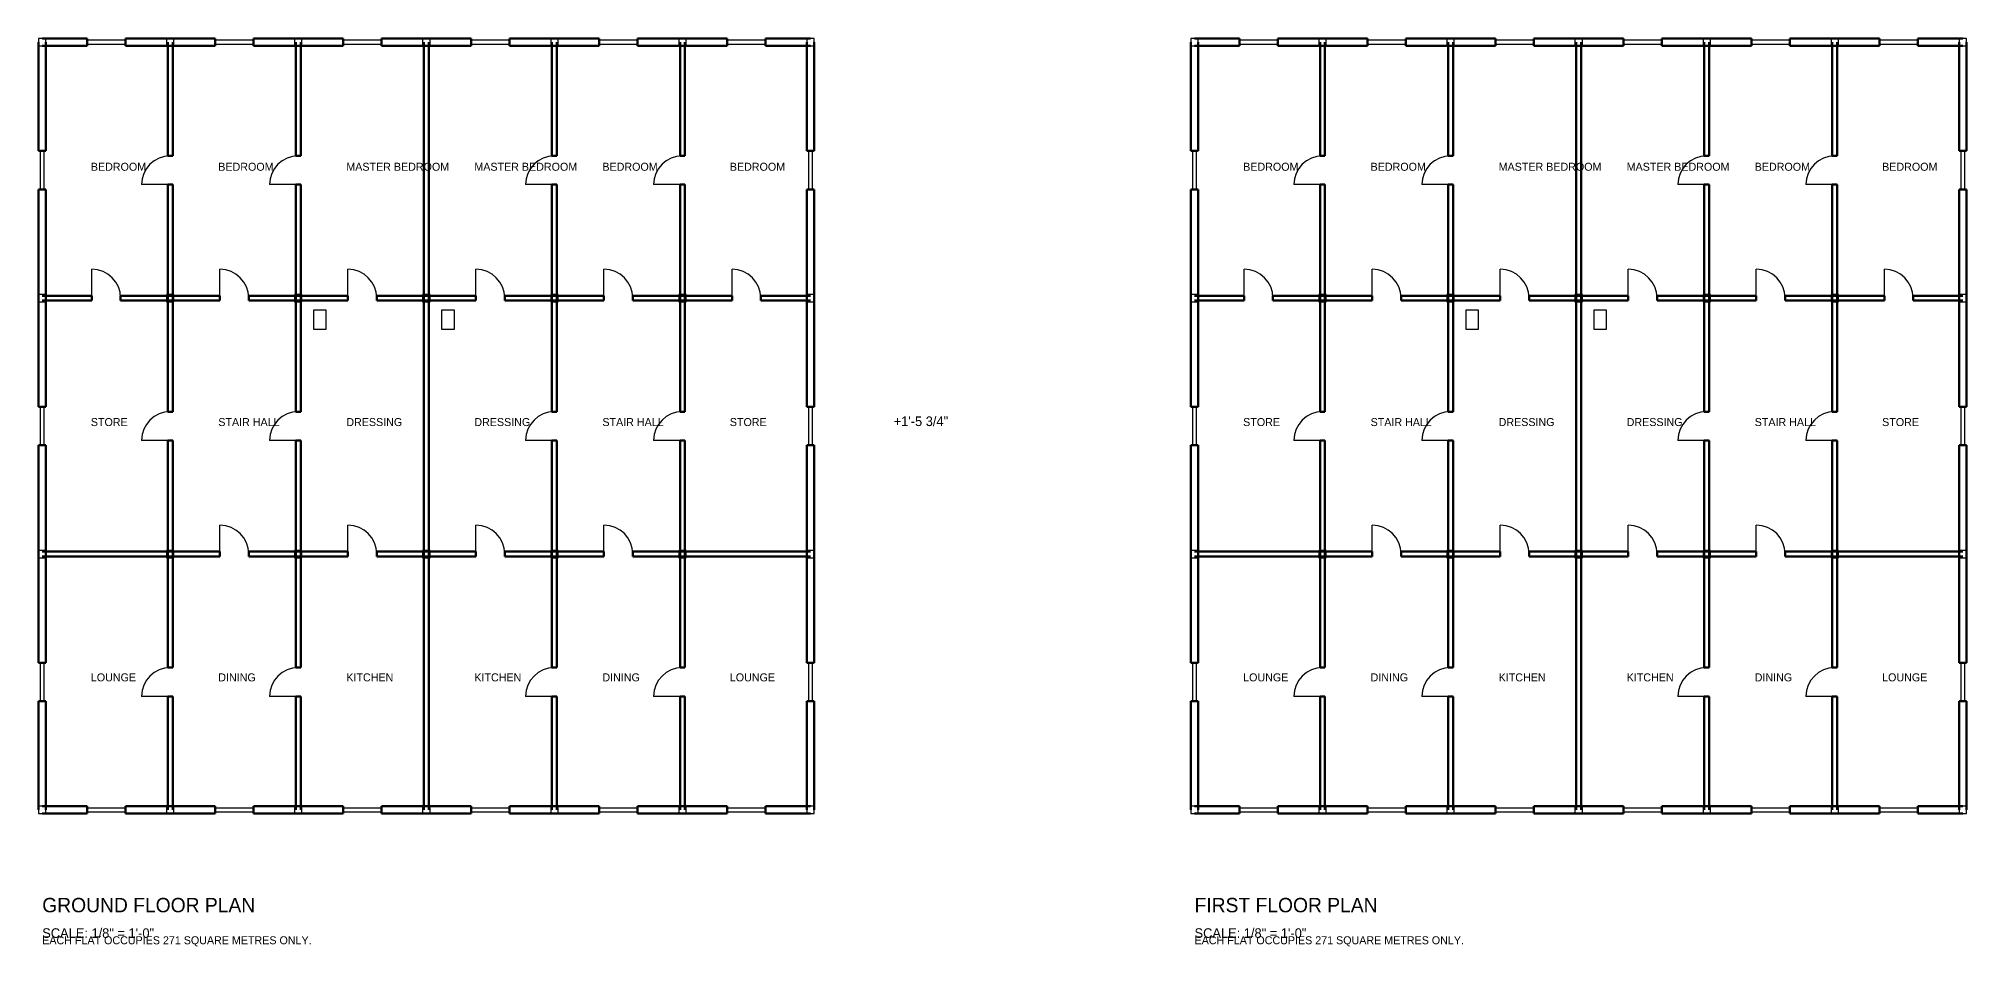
# Model space of a CAD drawing. Header units: inches. Extents: x -5 to 8278, y -168 to 949.
# Drawn here: x -5 to 2367, y -168 to 949 of the extents above; entities that cross this region are included whole.
import ezdxf

# ---------------------------------------------------------------- set-up
doc = ezdxf.new("R2010")
doc.units = ezdxf.units.IN
for name, color, linetype in [('COLUMN', 5, 'CONTINUOUS'), ('DOOR', 3, 'CONTINUOUS'), ('SANITARY', 7, 'CONTINUOUS'), ('TEXT', 6, 'CONTINUOUS'), ('WALL', 4, 'CONTINUOUS'), ('WIND', 2, 'CONTINUOUS')]:
    doc.layers.add(name, color=color, linetype=linetype)

msp = doc.modelspace()

# ---------------------------------------------------------------- linework, layer by layer
at = {"layer": 'COLUMN'}
for points in [[(-4.5276, 940.3543), (4.5276, 940.3543), (4.5276, 949.4094), (-4.5276, 949.4094)], [(152.9528, 940.3543), (162.0079, 940.3543), (162.0079, 949.4094), (152.9528, 949.4094)], [(310.4331, 940.3543), (319.4882, 940.3543), (319.4882, 949.4094), (310.4331, 949.4094)], [(467.9134, 940.3543), (476.9685, 940.3543), (476.9685, 949.4094), (467.9134, 949.4094)], [(625.3937, 940.3543), (634.4488, 940.3543), (634.4488, 949.4094), (625.3937, 949.4094)], [(782.874, 940.3543), (791.9291, 940.3543), (791.9291, 949.4094), (782.874, 949.4094)], [(940.3543, 940.3543), (949.4094, 940.3543), (949.4094, 949.4094), (940.3543, 949.4094)], [(1412.7953, 940.3543), (1421.8504, 940.3543), (1421.8504, 949.4094), (1412.7953, 949.4094)], [(1570.2756, 940.3543), (1579.3307, 940.3543), (1579.3307, 949.4094), (1570.2756, 949.4094)], [(1727.7559, 940.3543), (1736.811, 940.3543), (1736.811, 949.4094), (1727.7559, 949.4094)], [(1885.2362, 940.3543), (1894.2913, 940.3543), (1894.2913, 949.4094), (1885.2362, 949.4094)], [(2042.7165, 940.3543), (2051.7717, 940.3543), (2051.7717, 949.4094), (2042.7165, 949.4094)], [(2200.1969, 940.3543), (2209.252, 940.3543), (2209.252, 949.4094), (2200.1969, 949.4094)], [(2357.6772, 940.3543), (2366.7323, 940.3543), (2366.7323, 949.4094), (2357.6772, 949.4094)], [(-4.5276, 625.3937), (4.5276, 625.3937), (4.5276, 634.4488), (-4.5276, 634.4488)], [(152.9528, 625.3937), (162.0079, 625.3937), (162.0079, 634.4488), (152.9528, 634.4488)], [(310.4331, 625.3937), (319.4882, 625.3937), (319.4882, 634.4488), (310.4331, 634.4488)], [(467.9134, 625.3937), (476.9685, 625.3937), (476.9685, 634.4488), (467.9134, 634.4488)], [(625.3937, 625.3937), (634.4488, 625.3937), (634.4488, 634.4488), (625.3937, 634.4488)], [(782.874, 625.3937), (791.9291, 625.3937), (791.9291, 634.4488), (782.874, 634.4488)], [(940.3543, 625.3937), (949.4094, 625.3937), (949.4094, 634.4488), (940.3543, 634.4488)], [(1412.7953, 625.3937), (1421.8504, 625.3937), (1421.8504, 634.4488), (1412.7953, 634.4488)], [(1570.2756, 625.3937), (1579.3307, 625.3937), (1579.3307, 634.4488), (1570.2756, 634.4488)], [(1727.7559, 625.3937), (1736.811, 625.3937), (1736.811, 634.4488), (1727.7559, 634.4488)], [(1885.2362, 625.3937), (1894.2913, 625.3937), (1894.2913, 634.4488), (1885.2362, 634.4488)], [(2042.7165, 625.3937), (2051.7717, 625.3937), (2051.7717, 634.4488), (2042.7165, 634.4488)], [(2200.1969, 625.3937), (2209.252, 625.3937), (2209.252, 634.4488), (2200.1969, 634.4488)], [(2357.6772, 625.3937), (2366.7323, 625.3937), (2366.7323, 634.4488), (2357.6772, 634.4488)], [(-4.5276, 310.4331), (4.5276, 310.4331), (4.5276, 319.4882), (-4.5276, 319.4882)], [(152.9528, 310.4331), (162.0079, 310.4331), (162.0079, 319.4882), (152.9528, 319.4882)], [(310.4331, 310.4331), (319.4882, 310.4331), (319.4882, 319.4882), (310.4331, 319.4882)], [(467.9134, 310.4331), (476.9685, 310.4331), (476.9685, 319.4882), (467.9134, 319.4882)], [(625.3937, 310.4331), (634.4488, 310.4331), (634.4488, 319.4882), (625.3937, 319.4882)], [(782.874, 310.4331), (791.9291, 310.4331), (791.9291, 319.4882), (782.874, 319.4882)], [(940.3543, 310.4331), (949.4094, 310.4331), (949.4094, 319.4882), (940.3543, 319.4882)], [(1412.7953, 310.4331), (1421.8504, 310.4331), (1421.8504, 319.4882), (1412.7953, 319.4882)], [(1570.2756, 310.4331), (1579.3307, 310.4331), (1579.3307, 319.4882), (1570.2756, 319.4882)], [(1727.7559, 310.4331), (1736.811, 310.4331), (1736.811, 319.4882), (1727.7559, 319.4882)], [(1885.2362, 310.4331), (1894.2913, 310.4331), (1894.2913, 319.4882), (1885.2362, 319.4882)], [(2042.7165, 310.4331), (2051.7717, 310.4331), (2051.7717, 319.4882), (2042.7165, 319.4882)], [(2200.1969, 310.4331), (2209.252, 310.4331), (2209.252, 319.4882), (2200.1969, 319.4882)], [(2357.6772, 310.4331), (2366.7323, 310.4331), (2366.7323, 319.4882), (2357.6772, 319.4882)], [(-4.5276, -4.5276), (4.5276, -4.5276), (4.5276, 4.5276), (-4.5276, 4.5276)], [(152.9528, -4.5276), (162.0079, -4.5276), (162.0079, 4.5276), (152.9528, 4.5276)], [(310.4331, -4.5276), (319.4882, -4.5276), (319.4882, 4.5276), (310.4331, 4.5276)], [(467.9134, -4.5276), (476.9685, -4.5276), (476.9685, 4.5276), (467.9134, 4.5276)], [(625.3937, -4.5276), (634.4488, -4.5276), (634.4488, 4.5276), (625.3937, 4.5276)], [(782.874, -4.5276), (791.9291, -4.5276), (791.9291, 4.5276), (782.874, 4.5276)], [(940.3543, -4.5276), (949.4094, -4.5276), (949.4094, 4.5276), (940.3543, 4.5276)], [(1412.7953, -4.5276), (1421.8504, -4.5276), (1421.8504, 4.5276), (1412.7953, 4.5276)], [(1570.2756, -4.5276), (1579.3307, -4.5276), (1579.3307, 4.5276), (1570.2756, 4.5276)], [(1727.7559, -4.5276), (1736.811, -4.5276), (1736.811, 4.5276), (1727.7559, 4.5276)], [(1885.2362, -4.5276), (1894.2913, -4.5276), (1894.2913, 4.5276), (1885.2362, 4.5276)], [(2042.7165, -4.5276), (2051.7717, -4.5276), (2051.7717, 4.5276), (2042.7165, 4.5276)], [(2200.1969, -4.5276), (2209.252, -4.5276), (2209.252, 4.5276), (2200.1969, 4.5276)], [(2357.6772, -4.5276), (2366.7323, -4.5276), (2366.7323, 4.5276), (2357.6772, 4.5276)]]:
    msp.add_lwpolyline(points, close=True, dxfattribs=at)
at = {"layer": 'DOOR'}
for p, q in [((157.4803, 769.685), (122.0472, 769.685)), ((314.9606, 769.685), (279.5276, 769.685)), ((629.9213, 769.685), (594.4882, 769.685)), ((787.4016, 769.685), (751.9685, 769.685)), ((1574.8031, 769.685), (1539.3701, 769.685)), ((1732.2835, 769.685), (1696.8504, 769.685)), ((2047.2441, 769.685), (2011.811, 769.685)), ((2204.7244, 769.685), (2169.2913, 769.685)), ((61.0236, 629.9213), (61.0236, 665.3543)), ((218.5039, 629.9213), (218.5039, 665.3543)), ((375.9843, 629.9213), (375.9843, 665.3543)), ((533.4646, 629.9213), (533.4646, 665.3543)), ((690.9449, 629.9213), (690.9449, 665.3543)), ((848.4252, 629.9213), (848.4252, 665.3543)), ((1478.3465, 629.9213), (1478.3465, 665.3543)), ((1635.8268, 629.9213), (1635.8268, 665.3543)), ((1793.3071, 629.9213), (1793.3071, 665.3543)), ((1950.7874, 629.9213), (1950.7874, 665.3543)), ((2108.2677, 629.9213), (2108.2677, 665.3543)), ((2265.748, 629.9213), (2265.748, 665.3543)), ((157.4803, 454.7244), (122.0472, 454.7244)), ((314.9606, 454.7244), (279.5276, 454.7244)), ((629.9213, 454.7244), (594.4882, 454.7244)), ((787.4016, 454.7244), (751.9685, 454.7244)), ((1574.8031, 454.7244), (1539.3701, 454.7244)), ((1732.2835, 454.7244), (1696.8504, 454.7244)), ((2047.2441, 454.7244), (2011.811, 454.7244)), ((2204.7244, 454.7244), (2169.2913, 454.7244)), ((218.5039, 314.9606), (218.5039, 350.3937)), ((375.9843, 314.9606), (375.9843, 350.3937)), ((533.4646, 314.9606), (533.4646, 350.3937)), ((690.9449, 314.9606), (690.9449, 350.3937)), ((1635.8268, 314.9606), (1635.8268, 350.3937)), ((1793.3071, 314.9606), (1793.3071, 350.3937)), ((1950.7874, 314.9606), (1950.7874, 350.3937)), ((2108.2677, 314.9606), (2108.2677, 350.3937)), ((157.4803, 139.7638), (122.0472, 139.7638)), ((314.9606, 139.7638), (279.5276, 139.7638)), ((629.9213, 139.7638), (594.4882, 139.7638)), ((787.4016, 139.7638), (751.9685, 139.7638)), ((1574.8031, 139.7638), (1539.3701, 139.7638)), ((1732.2835, 139.7638), (1696.8504, 139.7638)), ((2047.2441, 139.7638), (2011.811, 139.7638)), ((2204.7244, 139.7638), (2169.2913, 139.7638))]:
    msp.add_line(p, q, dxfattribs=at)
for centre, start, end in [((157.4803, 769.685), 90, 180), ((314.9606, 769.685), 90, 180), ((629.9213, 769.685), 90, 180), ((787.4016, 769.685), 90, 180), ((1574.8031, 769.685), 90, 180), ((1732.2835, 769.685), 90, 180), ((2047.2441, 769.685), 90, 180), ((2204.7244, 769.685), 90, 180), ((61.0236, 629.9213), 0, 90), ((218.5039, 629.9213), 0, 90), ((375.9843, 629.9213), 0, 90), ((533.4646, 629.9213), 0, 90), ((690.9449, 629.9213), 0, 90), ((848.4252, 629.9213), 0, 90), ((1478.3465, 629.9213), 0, 90), ((1635.8268, 629.9213), 0, 90), ((1793.3071, 629.9213), 0, 90), ((1950.7874, 629.9213), 0, 90), ((2108.2677, 629.9213), 0, 90), ((2265.748, 629.9213), 0, 90), ((157.4803, 454.7244), 90, 180), ((314.9606, 454.7244), 90, 180), ((629.9213, 454.7244), 90, 180), ((787.4016, 454.7244), 90, 180), ((1574.8031, 454.7244), 90, 180), ((1732.2835, 454.7244), 90, 180), ((2047.2441, 454.7244), 90, 180), ((2204.7244, 454.7244), 90, 180), ((218.5039, 314.9606), 0, 90), ((375.9843, 314.9606), 0, 90), ((533.4646, 314.9606), 0, 90), ((690.9449, 314.9606), 0, 90), ((1635.8268, 314.9606), 0, 90), ((1793.3071, 314.9606), 0, 90), ((1950.7874, 314.9606), 0, 90), ((2108.2677, 314.9606), 0, 90), ((157.4803, 139.7638), 90, 180), ((314.9606, 139.7638), 90, 180), ((629.9213, 139.7638), 90, 180), ((787.4016, 139.7638), 90, 180), ((1574.8031, 139.7638), 90, 180), ((1732.2835, 139.7638), 90, 180), ((2047.2441, 139.7638), 90, 180), ((2204.7244, 139.7638), 90, 180)]:
    msp.add_arc(centre, 35.4331, start, end, dxfattribs=at)
at = {"layer": 'SANITARY'}
for points in [[(333.6614, 591.5354), (349.4094, 591.5354), (349.4094, 615.1575), (333.6614, 615.1575)], [(491.1417, 591.5354), (506.8898, 591.5354), (506.8898, 615.1575), (491.1417, 615.1575)], [(1750.9843, 591.5354), (1766.7323, 591.5354), (1766.7323, 615.1575), (1750.9843, 615.1575)], [(1908.4646, 591.5354), (1924.2126, 591.5354), (1924.2126, 615.1575), (1908.4646, 615.1575)]]:
    msp.add_lwpolyline(points, close=True, dxfattribs=at)
at = {"layer": 'WALL', "lineweight": 50}
for p, q in [((55.1181, 949.311), (0, 949.311)), ((55.1181, 940.4528), (55.1181, 949.311)), ((157.4803, 949.311), (102.3622, 949.311)), ((102.3622, 940.4528), (102.3622, 949.311)), ((212.5984, 949.311), (157.4803, 949.311)), ((212.5984, 940.4528), (212.5984, 949.311)), ((314.9606, 949.311), (259.8425, 949.311)), ((259.8425, 940.4528), (259.8425, 949.311)), ((370.0787, 949.311), (314.9606, 949.311)), ((370.0787, 940.4528), (370.0787, 949.311)), ((472.4409, 949.311), (417.3228, 949.311)), ((417.3228, 940.4528), (417.3228, 949.311)), ((527.5591, 949.311), (472.4409, 949.311)), ((527.5591, 940.4528), (527.5591, 949.311)), ((629.9213, 949.311), (574.8031, 949.311)), ((574.8031, 940.4528), (574.8031, 949.311)), ((685.0394, 949.311), (629.9213, 949.311)), ((685.0394, 940.4528), (685.0394, 949.311)), ((787.4016, 949.311), (732.2835, 949.311)), ((732.2835, 940.4528), (732.2835, 949.311)), ((842.5197, 949.311), (787.4016, 949.311)), ((842.5197, 940.4528), (842.5197, 949.311)), ((944.8819, 949.311), (889.7638, 949.311)), ((889.7638, 940.4528), (889.7638, 949.311)), ((1472.4409, 949.311), (1417.3228, 949.311)), ((1472.4409, 940.4528), (1472.4409, 949.311)), ((1574.8031, 949.311), (1519.685, 949.311)), ((1519.685, 940.4528), (1519.685, 949.311)), ((1629.9213, 949.311), (1574.8031, 949.311)), ((1629.9213, 940.4528), (1629.9213, 949.311)), ((1732.2835, 949.311), (1677.1654, 949.311)), ((1677.1654, 940.4528), (1677.1654, 949.311)), ((1787.4016, 949.311), (1732.2835, 949.311)), ((1787.4016, 940.4528), (1787.4016, 949.311)), ((1889.7638, 949.311), (1834.6457, 949.311)), ((1834.6457, 940.4528), (1834.6457, 949.311)), ((1944.8819, 949.311), (1889.7638, 949.311)), ((1944.8819, 940.4528), (1944.8819, 949.311)), ((2047.2441, 949.311), (1992.126, 949.311)), ((1992.126, 940.4528), (1992.126, 949.311)), ((2102.3622, 949.311), (2047.2441, 949.311)), ((2102.3622, 940.4528), (2102.3622, 949.311)), ((2204.7244, 949.311), (2149.6063, 949.311)), ((2149.6063, 940.4528), (2149.6063, 949.311)), ((2259.8425, 949.311), (2204.7244, 949.311)), ((2259.8425, 940.4528), (2259.8425, 949.311)), ((2362.2047, 949.311), (2307.0866, 949.311)), ((2307.0866, 940.4528), (2307.0866, 949.311)), ((-4.4291, 811.0236), (-4.4291, 944.8819)), ((0, 940.4528), (55.1181, 940.4528)), ((4.4291, 944.8819), (4.4291, 811.0236)), ((102.3622, 940.4528), (157.4803, 940.4528)), ((154.5276, 805.1181), (154.5276, 944.8819)), ((157.4803, 940.4528), (212.5984, 940.4528)), ((160.4331, 944.8819), (160.4331, 805.1181)), ((259.8425, 940.4528), (314.9606, 940.4528)), ((312.0079, 805.1181), (312.0079, 944.8819)), ((314.9606, 940.4528), (370.0787, 940.4528)), ((317.9134, 944.8819), (317.9134, 805.1181)), ((417.3228, 940.4528), (472.4409, 940.4528)), ((469.4882, 629.9213), (469.4882, 944.8819)), ((472.4409, 940.4528), (527.5591, 940.4528)), ((475.3937, 944.8819), (475.3937, 629.9213)), ((574.8031, 940.4528), (629.9213, 940.4528)), ((626.9685, 805.1181), (626.9685, 944.8819)), ((629.9213, 940.4528), (685.0394, 940.4528)), ((632.874, 944.8819), (632.874, 805.1181)), ((732.2835, 940.4528), (787.4016, 940.4528)), ((784.4488, 805.1181), (784.4488, 944.8819)), ((787.4016, 940.4528), (842.5197, 940.4528)), ((790.3543, 944.8819), (790.3543, 805.1181)), ((889.7638, 940.4528), (944.8819, 940.4528)), ((940.4528, 811.0236), (940.4528, 944.8819)), ((949.311, 944.8819), (949.311, 811.0236)), ((1412.8937, 811.0236), (1412.8937, 944.8819)), ((1417.3228, 940.4528), (1472.4409, 940.4528)), ((1421.752, 944.8819), (1421.752, 811.0236)), ((1519.685, 940.4528), (1574.8031, 940.4528)), ((1571.8504, 805.1181), (1571.8504, 944.8819)), ((1574.8031, 940.4528), (1629.9213, 940.4528)), ((1577.7559, 944.8819), (1577.7559, 805.1181)), ((1677.1654, 940.4528), (1732.2835, 940.4528)), ((1729.3307, 805.1181), (1729.3307, 944.8819)), ((1732.2835, 940.4528), (1787.4016, 940.4528)), ((1735.2362, 944.8819), (1735.2362, 805.1181)), ((1834.6457, 940.4528), (1889.7638, 940.4528)), ((1886.811, 629.9213), (1886.811, 944.8819)), ((1889.7638, 940.4528), (1944.8819, 940.4528)), ((1892.7165, 944.8819), (1892.7165, 629.9213)), ((1992.126, 940.4528), (2047.2441, 940.4528)), ((2044.2913, 805.1181), (2044.2913, 944.8819)), ((2047.2441, 940.4528), (2102.3622, 940.4528)), ((2050.1969, 944.8819), (2050.1969, 805.1181)), ((2149.6063, 940.4528), (2204.7244, 940.4528)), ((2201.7717, 805.1181), (2201.7717, 944.8819)), ((2204.7244, 940.4528), (2259.8425, 940.4528)), ((2207.6772, 944.8819), (2207.6772, 805.1181)), ((2307.0866, 940.4528), (2362.2047, 940.4528)), ((2357.7756, 811.0236), (2357.7756, 944.8819)), ((2366.6339, 944.8819), (2366.6339, 811.0236)), ((-4.4291, 811.0236), (4.4291, 811.0236)), ((940.4528, 811.0236), (949.311, 811.0236)), ((1412.8937, 811.0236), (1421.752, 811.0236)), ((2357.7756, 811.0236), (2366.6339, 811.0236)), ((154.5276, 805.1181), (160.4331, 805.1181)), ((312.0079, 805.1181), (317.9134, 805.1181)), ((626.9685, 805.1181), (632.874, 805.1181)), ((784.4488, 805.1181), (790.3543, 805.1181)), ((1571.8504, 805.1181), (1577.7559, 805.1181)), ((1729.3307, 805.1181), (1735.2362, 805.1181)), ((2044.2913, 805.1181), (2050.1969, 805.1181)), ((2201.7717, 805.1181), (2207.6772, 805.1181)), ((-4.4291, 629.9213), (-4.4291, 763.7795)), ((-4.4291, 763.7795), (4.4291, 763.7795)), ((4.4291, 763.7795), (4.4291, 629.9213)), ((154.5276, 629.9213), (154.5276, 769.685)), ((154.5276, 769.685), (160.4331, 769.685)), ((160.4331, 769.685), (160.4331, 629.9213)), ((312.0079, 629.9213), (312.0079, 769.685)), ((312.0079, 769.685), (317.9134, 769.685)), ((317.9134, 769.685), (317.9134, 629.9213)), ((626.9685, 629.9213), (626.9685, 769.685)), ((626.9685, 769.685), (632.874, 769.685)), ((632.874, 769.685), (632.874, 629.9213)), ((784.4488, 629.9213), (784.4488, 769.685)), ((784.4488, 769.685), (790.3543, 769.685)), ((790.3543, 769.685), (790.3543, 629.9213)), ((940.4528, 629.9213), (940.4528, 763.7795)), ((940.4528, 763.7795), (949.311, 763.7795)), ((949.311, 763.7795), (949.311, 629.9213)), ((1412.8937, 629.9213), (1412.8937, 763.7795)), ((1412.8937, 763.7795), (1421.752, 763.7795)), ((1421.752, 763.7795), (1421.752, 629.9213)), ((1571.8504, 629.9213), (1571.8504, 769.685)), ((1571.8504, 769.685), (1577.7559, 769.685)), ((1577.7559, 769.685), (1577.7559, 629.9213)), ((1729.3307, 629.9213), (1729.3307, 769.685)), ((1729.3307, 769.685), (1735.2362, 769.685)), ((1735.2362, 769.685), (1735.2362, 629.9213)), ((2044.2913, 629.9213), (2044.2913, 769.685)), ((2044.2913, 769.685), (2050.1969, 769.685)), ((2050.1969, 769.685), (2050.1969, 629.9213)), ((2201.7717, 629.9213), (2201.7717, 769.685)), ((2201.7717, 769.685), (2207.6772, 769.685)), ((2207.6772, 769.685), (2207.6772, 629.9213)), ((2357.7756, 629.9213), (2357.7756, 763.7795)), ((2357.7756, 763.7795), (2366.6339, 763.7795)), ((2366.6339, 763.7795), (2366.6339, 629.9213)), ((-4.4291, 496.063), (-4.4291, 629.9213)), ((61.0236, 632.874), (0, 632.874)), ((0, 626.9685), (61.0236, 626.9685)), ((4.4291, 629.9213), (4.4291, 496.063)), ((61.0236, 626.9685), (61.0236, 632.874)), ((157.4803, 632.874), (96.4567, 632.874)), ((96.4567, 626.9685), (96.4567, 632.874)), ((96.4567, 626.9685), (157.4803, 626.9685)), ((154.5276, 490.1575), (154.5276, 629.9213)), ((218.5039, 632.874), (157.4803, 632.874)), ((157.4803, 626.9685), (218.5039, 626.9685)), ((160.4331, 629.9213), (160.4331, 490.1575)), ((218.5039, 626.9685), (218.5039, 632.874)), ((314.9606, 632.874), (253.937, 632.874)), ((253.937, 626.9685), (253.937, 632.874)), ((253.937, 626.9685), (314.9606, 626.9685)), ((312.0079, 490.1575), (312.0079, 629.9213)), ((375.9843, 632.874), (314.9606, 632.874)), ((314.9606, 626.9685), (375.9843, 626.9685)), ((317.9134, 629.9213), (317.9134, 490.1575)), ((375.9843, 626.9685), (375.9843, 632.874)), ((472.4409, 632.874), (411.4173, 632.874)), ((411.4173, 626.9685), (411.4173, 632.874)), ((411.4173, 626.9685), (472.4409, 626.9685)), ((469.4882, 314.9606), (469.4882, 629.9213)), ((533.4646, 632.874), (472.4409, 632.874)), ((472.4409, 626.9685), (533.4646, 626.9685)), ((475.3937, 629.9213), (475.3937, 314.9606)), ((533.4646, 626.9685), (533.4646, 632.874)), ((629.9213, 632.874), (568.8976, 632.874)), ((568.8976, 626.9685), (568.8976, 632.874)), ((568.8976, 626.9685), (629.9213, 626.9685)), ((626.9685, 490.1575), (626.9685, 629.9213)), ((690.9449, 632.874), (629.9213, 632.874)), ((629.9213, 626.9685), (690.9449, 626.9685)), ((632.874, 629.9213), (632.874, 490.1575)), ((690.9449, 626.9685), (690.9449, 632.874)), ((787.4016, 632.874), (726.378, 632.874)), ((726.378, 626.9685), (726.378, 632.874)), ((726.378, 626.9685), (787.4016, 626.9685)), ((784.4488, 490.1575), (784.4488, 629.9213)), ((848.4252, 632.874), (787.4016, 632.874)), ((787.4016, 626.9685), (848.4252, 626.9685)), ((790.3543, 629.9213), (790.3543, 490.1575)), ((848.4252, 626.9685), (848.4252, 632.874)), ((944.8819, 632.874), (883.8583, 632.874)), ((883.8583, 626.9685), (883.8583, 632.874)), ((883.8583, 626.9685), (944.8819, 626.9685)), ((940.4528, 496.063), (940.4528, 629.9213)), ((949.311, 629.9213), (949.311, 496.063)), ((1412.8937, 496.063), (1412.8937, 629.9213)), ((1478.3465, 632.874), (1417.3228, 632.874)), ((1417.3228, 626.9685), (1478.3465, 626.9685)), ((1421.752, 629.9213), (1421.752, 496.063)), ((1478.3465, 626.9685), (1478.3465, 632.874)), ((1574.8031, 632.874), (1513.7795, 632.874)), ((1513.7795, 626.9685), (1513.7795, 632.874)), ((1513.7795, 626.9685), (1574.8031, 626.9685)), ((1571.8504, 490.1575), (1571.8504, 629.9213)), ((1635.8268, 632.874), (1574.8031, 632.874)), ((1574.8031, 626.9685), (1635.8268, 626.9685)), ((1577.7559, 629.9213), (1577.7559, 490.1575)), ((1635.8268, 626.9685), (1635.8268, 632.874)), ((1732.2835, 632.874), (1671.2598, 632.874)), ((1671.2598, 626.9685), (1671.2598, 632.874)), ((1671.2598, 626.9685), (1732.2835, 626.9685)), ((1729.3307, 490.1575), (1729.3307, 629.9213)), ((1793.3071, 632.874), (1732.2835, 632.874)), ((1732.2835, 626.9685), (1793.3071, 626.9685)), ((1735.2362, 629.9213), (1735.2362, 490.1575)), ((1793.3071, 626.9685), (1793.3071, 632.874)), ((1889.7638, 632.874), (1828.7402, 632.874)), ((1828.7402, 626.9685), (1828.7402, 632.874)), ((1828.7402, 626.9685), (1889.7638, 626.9685)), ((1886.811, 314.9606), (1886.811, 629.9213)), ((1950.7874, 632.874), (1889.7638, 632.874)), ((1889.7638, 626.9685), (1950.7874, 626.9685)), ((1892.7165, 629.9213), (1892.7165, 314.9606)), ((1950.7874, 626.9685), (1950.7874, 632.874)), ((2047.2441, 632.874), (1986.2205, 632.874)), ((1986.2205, 626.9685), (1986.2205, 632.874)), ((1986.2205, 626.9685), (2047.2441, 626.9685)), ((2044.2913, 490.1575), (2044.2913, 629.9213)), ((2108.2677, 632.874), (2047.2441, 632.874)), ((2047.2441, 626.9685), (2108.2677, 626.9685)), ((2050.1969, 629.9213), (2050.1969, 490.1575)), ((2108.2677, 626.9685), (2108.2677, 632.874)), ((2204.7244, 632.874), (2143.7008, 632.874)), ((2143.7008, 626.9685), (2143.7008, 632.874)), ((2143.7008, 626.9685), (2204.7244, 626.9685)), ((2201.7717, 490.1575), (2201.7717, 629.9213)), ((2265.748, 632.874), (2204.7244, 632.874)), ((2204.7244, 626.9685), (2265.748, 626.9685)), ((2207.6772, 629.9213), (2207.6772, 490.1575)), ((2265.748, 626.9685), (2265.748, 632.874)), ((2362.2047, 632.874), (2301.1811, 632.874)), ((2301.1811, 626.9685), (2301.1811, 632.874)), ((2301.1811, 626.9685), (2362.2047, 626.9685)), ((2357.7756, 496.063), (2357.7756, 629.9213)), ((2366.6339, 629.9213), (2366.6339, 496.063)), ((-4.4291, 496.063), (4.4291, 496.063)), ((154.5276, 490.1575), (160.4331, 490.1575)), ((312.0079, 490.1575), (317.9134, 490.1575)), ((626.9685, 490.1575), (632.874, 490.1575)), ((784.4488, 490.1575), (790.3543, 490.1575)), ((940.4528, 496.063), (949.311, 496.063)), ((1412.8937, 496.063), (1421.752, 496.063)), ((1571.8504, 490.1575), (1577.7559, 490.1575)), ((1729.3307, 490.1575), (1735.2362, 490.1575)), ((2044.2913, 490.1575), (2050.1969, 490.1575)), ((2201.7717, 490.1575), (2207.6772, 490.1575)), ((2357.7756, 496.063), (2366.6339, 496.063)), ((154.5276, 314.9606), (154.5276, 454.7244)), ((154.5276, 454.7244), (160.4331, 454.7244)), ((160.4331, 454.7244), (160.4331, 314.9606)), ((312.0079, 314.9606), (312.0079, 454.7244)), ((312.0079, 454.7244), (317.9134, 454.7244)), ((317.9134, 454.7244), (317.9134, 314.9606)), ((626.9685, 314.9606), (626.9685, 454.7244)), ((626.9685, 454.7244), (632.874, 454.7244)), ((632.874, 454.7244), (632.874, 314.9606)), ((784.4488, 314.9606), (784.4488, 454.7244)), ((784.4488, 454.7244), (790.3543, 454.7244)), ((790.3543, 454.7244), (790.3543, 314.9606)), ((1571.8504, 314.9606), (1571.8504, 454.7244)), ((1571.8504, 454.7244), (1577.7559, 454.7244)), ((1577.7559, 454.7244), (1577.7559, 314.9606)), ((1729.3307, 314.9606), (1729.3307, 454.7244)), ((1729.3307, 454.7244), (1735.2362, 454.7244)), ((1735.2362, 454.7244), (1735.2362, 314.9606)), ((2044.2913, 314.9606), (2044.2913, 454.7244)), ((2044.2913, 454.7244), (2050.1969, 454.7244)), ((2050.1969, 454.7244), (2050.1969, 314.9606)), ((2201.7717, 314.9606), (2201.7717, 454.7244)), ((2201.7717, 454.7244), (2207.6772, 454.7244)), ((2207.6772, 454.7244), (2207.6772, 314.9606)), ((-4.4291, 314.9606), (-4.4291, 448.8189)), ((-4.4291, 448.8189), (4.4291, 448.8189)), ((4.4291, 448.8189), (4.4291, 314.9606)), ((940.4528, 314.9606), (940.4528, 448.8189)), ((940.4528, 448.8189), (949.311, 448.8189)), ((949.311, 448.8189), (949.311, 314.9606)), ((1412.8937, 314.9606), (1412.8937, 448.8189)), ((1412.8937, 448.8189), (1421.752, 448.8189)), ((1421.752, 448.8189), (1421.752, 314.9606)), ((2357.7756, 314.9606), (2357.7756, 448.8189)), ((2357.7756, 448.8189), (2366.6339, 448.8189)), ((2366.6339, 448.8189), (2366.6339, 314.9606)), ((-4.4291, 181.1024), (-4.4291, 314.9606)), ((157.4803, 317.9134), (0, 317.9134)), ((0, 312.0079), (157.4803, 312.0079)), ((4.4291, 314.9606), (4.4291, 181.1024)), ((154.5276, 175.1969), (154.5276, 314.9606)), ((218.5039, 317.9134), (157.4803, 317.9134)), ((157.4803, 312.0079), (218.5039, 312.0079)), ((160.4331, 314.9606), (160.4331, 175.1969)), ((218.5039, 312.0079), (218.5039, 317.9134)), ((314.9606, 317.9134), (253.937, 317.9134)), ((253.937, 312.0079), (253.937, 317.9134)), ((253.937, 312.0079), (314.9606, 312.0079)), ((312.0079, 175.1969), (312.0079, 314.9606)), ((375.9843, 317.9134), (314.9606, 317.9134)), ((314.9606, 312.0079), (375.9843, 312.0079)), ((317.9134, 314.9606), (317.9134, 175.1969)), ((375.9843, 312.0079), (375.9843, 317.9134)), ((472.4409, 317.9134), (411.4173, 317.9134)), ((411.4173, 312.0079), (411.4173, 317.9134)), ((411.4173, 312.0079), (472.4409, 312.0079)), ((469.4882, 0), (469.4882, 314.9606)), ((533.4646, 317.9134), (472.4409, 317.9134)), ((472.4409, 312.0079), (533.4646, 312.0079)), ((475.3937, 314.9606), (475.3937, 0)), ((533.4646, 312.0079), (533.4646, 317.9134)), ((629.9213, 317.9134), (568.8976, 317.9134)), ((568.8976, 312.0079), (568.8976, 317.9134)), ((568.8976, 312.0079), (629.9213, 312.0079)), ((626.9685, 175.1969), (626.9685, 314.9606)), ((690.9449, 317.9134), (629.9213, 317.9134)), ((629.9213, 312.0079), (690.9449, 312.0079)), ((632.874, 314.9606), (632.874, 175.1969)), ((690.9449, 312.0079), (690.9449, 317.9134)), ((787.4016, 317.9134), (726.378, 317.9134)), ((726.378, 312.0079), (726.378, 317.9134)), ((726.378, 312.0079), (787.4016, 312.0079)), ((784.4488, 175.1969), (784.4488, 314.9606)), ((944.8819, 317.9134), (787.4016, 317.9134)), ((787.4016, 312.0079), (944.8819, 312.0079)), ((790.3543, 314.9606), (790.3543, 175.1969)), ((940.4528, 181.1024), (940.4528, 314.9606)), ((949.311, 314.9606), (949.311, 181.1024)), ((1412.8937, 181.1024), (1412.8937, 314.9606)), ((1574.8031, 317.9134), (1417.3228, 317.9134)), ((1417.3228, 312.0079), (1574.8031, 312.0079)), ((1421.752, 314.9606), (1421.752, 181.1024)), ((1571.8504, 175.1969), (1571.8504, 314.9606)), ((1635.8268, 317.9134), (1574.8031, 317.9134)), ((1574.8031, 312.0079), (1635.8268, 312.0079)), ((1577.7559, 314.9606), (1577.7559, 175.1969)), ((1635.8268, 312.0079), (1635.8268, 317.9134)), ((1732.2835, 317.9134), (1671.2598, 317.9134)), ((1671.2598, 312.0079), (1671.2598, 317.9134)), ((1671.2598, 312.0079), (1732.2835, 312.0079)), ((1729.3307, 175.1969), (1729.3307, 314.9606)), ((1793.3071, 317.9134), (1732.2835, 317.9134)), ((1732.2835, 312.0079), (1793.3071, 312.0079)), ((1735.2362, 314.9606), (1735.2362, 175.1969)), ((1793.3071, 312.0079), (1793.3071, 317.9134)), ((1889.7638, 317.9134), (1828.7402, 317.9134)), ((1828.7402, 312.0079), (1828.7402, 317.9134)), ((1828.7402, 312.0079), (1889.7638, 312.0079)), ((1886.811, 0), (1886.811, 314.9606)), ((1950.7874, 317.9134), (1889.7638, 317.9134)), ((1889.7638, 312.0079), (1950.7874, 312.0079)), ((1892.7165, 314.9606), (1892.7165, 0)), ((1950.7874, 312.0079), (1950.7874, 317.9134)), ((2047.2441, 317.9134), (1986.2205, 317.9134)), ((1986.2205, 312.0079), (1986.2205, 317.9134)), ((1986.2205, 312.0079), (2047.2441, 312.0079)), ((2044.2913, 175.1969), (2044.2913, 314.9606)), ((2108.2677, 317.9134), (2047.2441, 317.9134)), ((2047.2441, 312.0079), (2108.2677, 312.0079)), ((2050.1969, 314.9606), (2050.1969, 175.1969)), ((2108.2677, 312.0079), (2108.2677, 317.9134)), ((2204.7244, 317.9134), (2143.7008, 317.9134)), ((2143.7008, 312.0079), (2143.7008, 317.9134)), ((2143.7008, 312.0079), (2204.7244, 312.0079)), ((2201.7717, 175.1969), (2201.7717, 314.9606)), ((2362.2047, 317.9134), (2204.7244, 317.9134)), ((2204.7244, 312.0079), (2362.2047, 312.0079)), ((2207.6772, 314.9606), (2207.6772, 175.1969)), ((2357.7756, 181.1024), (2357.7756, 314.9606)), ((2366.6339, 314.9606), (2366.6339, 181.1024)), ((-4.4291, 181.1024), (4.4291, 181.1024)), ((154.5276, 175.1969), (160.4331, 175.1969)), ((312.0079, 175.1969), (317.9134, 175.1969)), ((626.9685, 175.1969), (632.874, 175.1969)), ((784.4488, 175.1969), (790.3543, 175.1969)), ((940.4528, 181.1024), (949.311, 181.1024)), ((1412.8937, 181.1024), (1421.752, 181.1024)), ((1571.8504, 175.1969), (1577.7559, 175.1969)), ((1729.3307, 175.1969), (1735.2362, 175.1969)), ((2044.2913, 175.1969), (2050.1969, 175.1969)), ((2201.7717, 175.1969), (2207.6772, 175.1969)), ((2357.7756, 181.1024), (2366.6339, 181.1024)), ((-4.4291, 0), (-4.4291, 133.8583)), ((-4.4291, 133.8583), (4.4291, 133.8583)), ((4.4291, 133.8583), (4.4291, 0)), ((154.5276, 0), (154.5276, 139.7638)), ((154.5276, 139.7638), (160.4331, 139.7638)), ((160.4331, 139.7638), (160.4331, 0)), ((312.0079, 0), (312.0079, 139.7638)), ((312.0079, 139.7638), (317.9134, 139.7638)), ((317.9134, 139.7638), (317.9134, 0)), ((626.9685, 0), (626.9685, 139.7638)), ((626.9685, 139.7638), (632.874, 139.7638)), ((632.874, 139.7638), (632.874, 0)), ((784.4488, 0), (784.4488, 139.7638)), ((784.4488, 139.7638), (790.3543, 139.7638)), ((790.3543, 139.7638), (790.3543, 0)), ((940.4528, 0), (940.4528, 133.8583)), ((940.4528, 133.8583), (949.311, 133.8583)), ((949.311, 133.8583), (949.311, 0)), ((1412.8937, 0), (1412.8937, 133.8583)), ((1412.8937, 133.8583), (1421.752, 133.8583)), ((1421.752, 133.8583), (1421.752, 0)), ((1571.8504, 0), (1571.8504, 139.7638)), ((1571.8504, 139.7638), (1577.7559, 139.7638)), ((1577.7559, 139.7638), (1577.7559, 0)), ((1729.3307, 0), (1729.3307, 139.7638)), ((1729.3307, 139.7638), (1735.2362, 139.7638)), ((1735.2362, 139.7638), (1735.2362, 0)), ((2044.2913, 0), (2044.2913, 139.7638)), ((2044.2913, 139.7638), (2050.1969, 139.7638)), ((2050.1969, 139.7638), (2050.1969, 0)), ((2201.7717, 0), (2201.7717, 139.7638)), ((2201.7717, 139.7638), (2207.6772, 139.7638)), ((2207.6772, 139.7638), (2207.6772, 0)), ((2357.7756, 0), (2357.7756, 133.8583)), ((2357.7756, 133.8583), (2366.6339, 133.8583)), ((2366.6339, 133.8583), (2366.6339, 0)), ((55.1181, 4.4291), (0, 4.4291)), ((55.1181, -4.4291), (55.1181, 4.4291)), ((157.4803, 4.4291), (102.3622, 4.4291)), ((102.3622, -4.4291), (102.3622, 4.4291)), ((212.5984, 4.4291), (157.4803, 4.4291)), ((212.5984, -4.4291), (212.5984, 4.4291)), ((314.9606, 4.4291), (259.8425, 4.4291)), ((259.8425, -4.4291), (259.8425, 4.4291)), ((370.0787, 4.4291), (314.9606, 4.4291)), ((370.0787, -4.4291), (370.0787, 4.4291)), ((472.4409, 4.4291), (417.3228, 4.4291)), ((417.3228, -4.4291), (417.3228, 4.4291)), ((527.5591, 4.4291), (472.4409, 4.4291)), ((527.5591, -4.4291), (527.5591, 4.4291)), ((629.9213, 4.4291), (574.8031, 4.4291)), ((574.8031, -4.4291), (574.8031, 4.4291)), ((685.0394, 4.4291), (629.9213, 4.4291)), ((685.0394, -4.4291), (685.0394, 4.4291)), ((787.4016, 4.4291), (732.2835, 4.4291)), ((732.2835, -4.4291), (732.2835, 4.4291)), ((842.5197, 4.4291), (787.4016, 4.4291)), ((842.5197, -4.4291), (842.5197, 4.4291)), ((944.8819, 4.4291), (889.7638, 4.4291)), ((889.7638, -4.4291), (889.7638, 4.4291)), ((1472.4409, 4.4291), (1417.3228, 4.4291)), ((1472.4409, -4.4291), (1472.4409, 4.4291)), ((1574.8031, 4.4291), (1519.685, 4.4291)), ((1519.685, -4.4291), (1519.685, 4.4291)), ((1629.9213, 4.4291), (1574.8031, 4.4291)), ((1629.9213, -4.4291), (1629.9213, 4.4291)), ((1732.2835, 4.4291), (1677.1654, 4.4291)), ((1677.1654, -4.4291), (1677.1654, 4.4291)), ((1787.4016, 4.4291), (1732.2835, 4.4291)), ((1787.4016, -4.4291), (1787.4016, 4.4291)), ((1889.7638, 4.4291), (1834.6457, 4.4291)), ((1834.6457, -4.4291), (1834.6457, 4.4291)), ((1944.8819, 4.4291), (1889.7638, 4.4291)), ((1944.8819, -4.4291), (1944.8819, 4.4291)), ((2047.2441, 4.4291), (1992.126, 4.4291)), ((1992.126, -4.4291), (1992.126, 4.4291)), ((2102.3622, 4.4291), (2047.2441, 4.4291)), ((2102.3622, -4.4291), (2102.3622, 4.4291)), ((2204.7244, 4.4291), (2149.6063, 4.4291)), ((2149.6063, -4.4291), (2149.6063, 4.4291)), ((2259.8425, 4.4291), (2204.7244, 4.4291)), ((2259.8425, -4.4291), (2259.8425, 4.4291)), ((2362.2047, 4.4291), (2307.0866, 4.4291)), ((2307.0866, -4.4291), (2307.0866, 4.4291)), ((0, -4.4291), (55.1181, -4.4291)), ((102.3622, -4.4291), (157.4803, -4.4291)), ((157.4803, -4.4291), (212.5984, -4.4291)), ((259.8425, -4.4291), (314.9606, -4.4291)), ((314.9606, -4.4291), (370.0787, -4.4291)), ((417.3228, -4.4291), (472.4409, -4.4291)), ((472.4409, -4.4291), (527.5591, -4.4291)), ((574.8031, -4.4291), (629.9213, -4.4291)), ((629.9213, -4.4291), (685.0394, -4.4291)), ((732.2835, -4.4291), (787.4016, -4.4291)), ((787.4016, -4.4291), (842.5197, -4.4291)), ((889.7638, -4.4291), (944.8819, -4.4291)), ((1417.3228, -4.4291), (1472.4409, -4.4291)), ((1519.685, -4.4291), (1574.8031, -4.4291)), ((1574.8031, -4.4291), (1629.9213, -4.4291)), ((1677.1654, -4.4291), (1732.2835, -4.4291)), ((1732.2835, -4.4291), (1787.4016, -4.4291)), ((1834.6457, -4.4291), (1889.7638, -4.4291)), ((1889.7638, -4.4291), (1944.8819, -4.4291)), ((1992.126, -4.4291), (2047.2441, -4.4291)), ((2047.2441, -4.4291), (2102.3622, -4.4291)), ((2149.6063, -4.4291), (2204.7244, -4.4291)), ((2204.7244, -4.4291), (2259.8425, -4.4291)), ((2307.0866, -4.4291), (2362.2047, -4.4291))]:
    msp.add_line(p, q, dxfattribs=at)
at = {"layer": 'WIND'}
for points in [[(55.1181, 942.5197), (102.3622, 942.5197), (102.3622, 947.2441), (55.1181, 947.2441)], [(212.5984, 942.5197), (259.8425, 942.5197), (259.8425, 947.2441), (212.5984, 947.2441)], [(370.0787, 942.5197), (417.3228, 942.5197), (417.3228, 947.2441), (370.0787, 947.2441)], [(527.5591, 942.5197), (574.8031, 942.5197), (574.8031, 947.2441), (527.5591, 947.2441)], [(685.0394, 942.5197), (732.2835, 942.5197), (732.2835, 947.2441), (685.0394, 947.2441)], [(842.5197, 942.5197), (889.7638, 942.5197), (889.7638, 947.2441), (842.5197, 947.2441)], [(1472.4409, 942.5197), (1519.685, 942.5197), (1519.685, 947.2441), (1472.4409, 947.2441)], [(1629.9213, 942.5197), (1677.1654, 942.5197), (1677.1654, 947.2441), (1629.9213, 947.2441)], [(1787.4016, 942.5197), (1834.6457, 942.5197), (1834.6457, 947.2441), (1787.4016, 947.2441)], [(1944.8819, 942.5197), (1992.126, 942.5197), (1992.126, 947.2441), (1944.8819, 947.2441)], [(2102.3622, 942.5197), (2149.6063, 942.5197), (2149.6063, 947.2441), (2102.3622, 947.2441)], [(2259.8425, 942.5197), (2307.0866, 942.5197), (2307.0866, 947.2441), (2259.8425, 947.2441)], [(-2.3622, 763.7795), (2.3622, 763.7795), (2.3622, 811.0236), (-2.3622, 811.0236)], [(942.5197, 763.7795), (947.2441, 763.7795), (947.2441, 811.0236), (942.5197, 811.0236)], [(1414.9606, 763.7795), (1419.685, 763.7795), (1419.685, 811.0236), (1414.9606, 811.0236)], [(2359.8425, 763.7795), (2364.5669, 763.7795), (2364.5669, 811.0236), (2359.8425, 811.0236)], [(-2.3622, 448.8189), (2.3622, 448.8189), (2.3622, 496.063), (-2.3622, 496.063)], [(942.5197, 448.8189), (947.2441, 448.8189), (947.2441, 496.063), (942.5197, 496.063)], [(1414.9606, 448.8189), (1419.685, 448.8189), (1419.685, 496.063), (1414.9606, 496.063)], [(2359.8425, 448.8189), (2364.5669, 448.8189), (2364.5669, 496.063), (2359.8425, 496.063)], [(-2.3622, 133.8583), (2.3622, 133.8583), (2.3622, 181.1024), (-2.3622, 181.1024)], [(942.5197, 133.8583), (947.2441, 133.8583), (947.2441, 181.1024), (942.5197, 181.1024)], [(1414.9606, 133.8583), (1419.685, 133.8583), (1419.685, 181.1024), (1414.9606, 181.1024)], [(2359.8425, 133.8583), (2364.5669, 133.8583), (2364.5669, 181.1024), (2359.8425, 181.1024)], [(55.1181, -2.3622), (102.3622, -2.3622), (102.3622, 2.3622), (55.1181, 2.3622)], [(212.5984, -2.3622), (259.8425, -2.3622), (259.8425, 2.3622), (212.5984, 2.3622)], [(370.0787, -2.3622), (417.3228, -2.3622), (417.3228, 2.3622), (370.0787, 2.3622)], [(527.5591, -2.3622), (574.8031, -2.3622), (574.8031, 2.3622), (527.5591, 2.3622)], [(685.0394, -2.3622), (732.2835, -2.3622), (732.2835, 2.3622), (685.0394, 2.3622)], [(842.5197, -2.3622), (889.7638, -2.3622), (889.7638, 2.3622), (842.5197, 2.3622)], [(1472.4409, -2.3622), (1519.685, -2.3622), (1519.685, 2.3622), (1472.4409, 2.3622)], [(1629.9213, -2.3622), (1677.1654, -2.3622), (1677.1654, 2.3622), (1629.9213, 2.3622)], [(1787.4016, -2.3622), (1834.6457, -2.3622), (1834.6457, 2.3622), (1787.4016, 2.3622)], [(1944.8819, -2.3622), (1992.126, -2.3622), (1992.126, 2.3622), (1944.8819, 2.3622)], [(2102.3622, -2.3622), (2149.6063, -2.3622), (2149.6063, 2.3622), (2102.3622, 2.3622)], [(2259.8425, -2.3622), (2307.0866, -2.3622), (2307.0866, 2.3622), (2259.8425, 2.3622)]]:
    msp.add_lwpolyline(points, close=True, dxfattribs=at)

# ---------------------------------------------------------------- texts
at = {"layer": 'TEXT'}
for s, height, p in [('BEDROOM', 9.8425, (59.7933, 786.6634)), ('BEDROOM', 9.8425, (216.5354, 786.6634)), ('MASTER BEDROOM', 9.8425, (374.0157, 786.6634)), ('MASTER BEDROOM', 9.8425, (531.4961, 786.6634)), ('BEDROOM', 9.8425, (688.9764, 786.6634)), ('BEDROOM', 9.8425, (845.7185, 786.6634)), ('BEDROOM', 9.8425, (1477.1161, 786.6634)), ('BEDROOM', 9.8425, (1633.8583, 786.6634)), ('MASTER BEDROOM', 9.8425, (1791.3386, 786.6634)), ('MASTER BEDROOM', 9.8425, (1948.8189, 786.6634)), ('BEDROOM', 9.8425, (2106.2992, 786.6634)), ('BEDROOM', 9.8425, (2263.0413, 786.6634)), ('STORE', 9.8425, (59.7933, 472.4409)), ('STAIR HALL', 9.8425, (216.5354, 472.4409)), ('DRESSING', 9.8425, (374.0157, 472.4409)), ('DRESSING', 9.8425, (531.4961, 472.4409)), ('STAIR HALL', 9.8425, (688.9764, 472.4409)), ('STORE', 9.8425, (845.7185, 472.4409)), ('+1\'-5 3/4"', 11.811, (1047.2441, 472.4409)), ('STORE', 9.8425, (1477.1161, 472.4409)), ('STAIR HALL', 9.8425, (1633.8583, 472.4409)), ('DRESSING', 9.8425, (1791.3386, 472.4409)), ('DRESSING', 9.8425, (1948.8189, 472.4409)), ('STAIR HALL', 9.8425, (2106.2992, 472.4409)), ('STORE', 9.8425, (2263.0413, 472.4409)), ('LOUNGE', 9.8425, (59.7933, 158.2185)), ('DINING', 9.8425, (216.5354, 158.2185)), ('KITCHEN', 9.8425, (374.0157, 158.2185)), ('KITCHEN', 9.8425, (531.4961, 158.2185)), ('DINING', 9.8425, (688.9764, 158.2185)), ('LOUNGE', 9.8425, (845.7185, 158.2185)), ('LOUNGE', 9.8425, (1477.1161, 158.2185)), ('DINING', 9.8425, (1633.8583, 158.2185)), ('KITCHEN', 9.8425, (1791.3386, 158.2185)), ('KITCHEN', 9.8425, (1948.8189, 158.2185)), ('DINING', 9.8425, (2106.2992, 158.2185)), ('LOUNGE', 9.8425, (2263.0413, 158.2185)), ('GROUND FLOOR PLAN', 17.7165, (0, -125.9843)), ('FIRST FLOOR PLAN', 17.7165, (1417.3228, -125.9843)), ('SCALE: 1/8" = 1\'-0"', 11.811, (0, -157.4803)), ('EACH FLAT OCCUPIES 271 SQUARE METRES ONLY.', 9.8425, (0, -165.3543)), ('SCALE: 1/8" = 1\'-0"', 11.811, (1417.3228, -157.4803)), ('EACH FLAT OCCUPIES 271 SQUARE METRES ONLY.', 9.8425, (1417.3228, -165.3543))]:
    msp.add_text(s, height=height, dxfattribs=at).set_placement(p)

doc.saveas('drawing.dxf')
